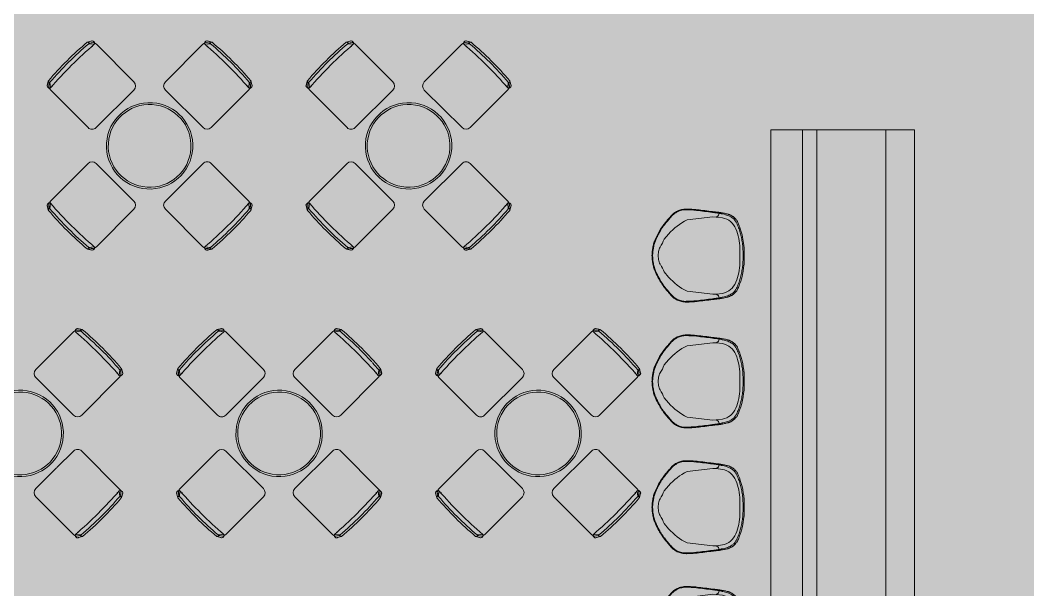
# Model space of a CAD drawing. Header units: millimetres. Extents: x -57519 to 497916, y -349472 to 446842.
# Drawn here: x 397613 to 404617, y 46757 to 50720 of the extents above; entities that cross this region are included whole.
import ezdxf

# ---------------------------------------------------------------- set-up
doc = ezdxf.new("R2010")
doc.units = ezdxf.units.MM
for name, color, linetype, lineweight in [('A-DETL-GENF', 92, 'Continuous', 5), ('I-FURN', 30, 'Continuous', 5), ('Q-CASE', 31, 'Continuous', 5)]:
    doc.layers.add(name, color=color, linetype=linetype, lineweight=lineweight)

# ---------------------------------------------------------------- blocks, each defined once
blk = doc.blocks.new('HermanMiller_Collection_Eames_UpholsteredMoldedArmChair - Upholstered Plastic 4-leg Base-V761-G_F SINGLE OCCUPANCY DIAGRAM')
at = {"layer": 'I-FURN', "color": 191}
for p, q in [((-123.6, 323.3), (-126.3, 323.3)), ((60.2, 269.1), (-119.6, 247.9)), ((83.2, 268), (60.2, 269.1)), ((83.2, 268), (93.3, 274.9)), ((125.4, 262.7), (83.2, 268)), ((-248.3, 149.5), (-278.9, 114.2)), ((-317.6, 28.4), (-320.8, 0.1)), ((247.9, 0.6), (246.6, 51.1)), ((247.9, -0.4), (247.9, 0.6)), ((247.9, 0.4), (247.9, -0.6)), ((269.4, 12.7), (269.4, 0)), ((278, 0), (278, 12.7)), ((-317.6, -28.4), (-320.8, -0.1)), ((247.9, -0.6), (246.6, -51.1)), ((269.4, -12.7), (269.4, 0)), ((278, -12.7), (278, 0)), ((-248.3, -149.5), (-278.9, -114.2)), ((60.2, -269.1), (-119.6, -247.9)), ((83.2, -268), (60.2, -269.1)), ((125.4, -262.7), (83.2, -268)), ((83.2, -268), (93.3, -274.9)), ((-126.3, -323.3), (-123.6, -323.3))]:
    blk.add_line(p, q, dxfattribs=at)
for centre, radius, start, end in [((80.8, 293.1), 22.1, 304.30614, 19.34162), ((146.9, -97.6), 531.3, 141.81544, 149.41111), ((52.9, -111.3), 398.4, 115.64462, 139.11621), ((101.6, 138.8), 126.2, 21.95262, 79.15265), ((-271.2, 12.7), 549.2, 18.451, 23.20319), ((146.9, -97.6), 531.3, 149.41111, 156.25777), ((-139.8, 41.4), 386.6, 1.43339, 21.95262), ((-271.2, 12.7), 549.2, 0, 18.451), ((-608, 246), 354.5, 328.11534, 338.17065), ((-244.7, 20), 73.4, 148.11534, 173.42443), ((-244.7, -20), 73.4, 186.57557, 211.88466), ((-608, -246), 354.5, 21.82935, 31.88466), ((-139.8, -41.4), 386.6, 338.04738, 358.56661), ((-271.2, -12.7), 549.2, 340.11154, 360), ((146.9, 97.6), 531.3, 203.74223, 209.16578), ((146.9, 97.6), 531.3, 209.16578, 218.18456), ((52.9, 111.3), 398.4, 220.88379, 244.35538), ((101.6, -138.8), 126.2, 280.84735, 338.04738), ((-271.2, -12.7), 549.2, 336.79681, 340.11154), ((80.8, -293.1), 22.1, 340.65838, 55.69386)]:
    blk.add_arc(centre, radius, start, end, dxfattribs=at)
for centre, major_axis, ratio, start_param, end_param in [((-127.5, 180.8), (0, 137.5), 0.997902, 6.280317, 6.723004), ((-129, -349.6), (0, 667.8), 0.997902, 6.17094, 6.280317), ((-732.9, -5718.7), (0, 6070.9), 0.997902, 6.152583, 6.17094), ((57.5, 301.4), (-79.4, 10.4), 0.012863, 1.554281, 2.001245), ((53.6, -1296.3), (0, 1593.4), 0.465035, 6.157548, 6.183609), ((106.4, -411.2), (0, 701), 0.465035, 6.060021, 6.159998), ((87.2, -417.5), (0, 836.6), 0.665393, 0.633807, 0.689312), ((-201.2, 300.4), (68, 75.2), 0.015729, 1.944615, 2.206038), ((124.5, -234.1), (0, 519.8), 0.465035, 6.001994, 6.057858), ((87.2, 417.5), (0, 836.6), 0.665393, 2.45228, 2.507786), ((-201.2, -300.4), (-68, 75.2), 0.015729, 0.935555, 1.196978), ((106.4, 411.2), (0, 701), 0.465035, 3.264779, 3.364757), ((124.5, 234.1), (0, 519.8), 0.465035, 3.36692, 3.422784), ((-127.5, -180.8), (0, 137.5), 0.997902, 2.701774, 3.144461), ((-129, 349.6), (0, 667.8), 0.997902, 3.144461, 3.253838), ((-732.9, 5718.7), (0, 6070.9), 0.997902, 3.253838, 3.272195), ((57.5, -301.4), (79.4, 10.4), 0.012863, 1.140348, 1.587312), ((53.6, 1296.3), (0, 1593.4), 0.465035, 3.241169, 3.26723)]:
    blk.add_ellipse(centre, major_axis=major_axis, ratio=ratio, start_param=start_param, end_param=end_param, dxfattribs=at)
for points in [[(-187.7, 309.5), (-196.2, 305.3), (-211.9, 295.7), (-224.8, 283.7), (-230.6, 277.1)], [(-227.1, 273.9), (-224.5, 276.9), (-219, 282.6), (-209.6, 290.7), (-199.3, 298), (-191.8, 302.2), (-188, 304.1)], [(-126.3, 323.3), (-137, 323.3), (-158, 321), (-178, 314.1), (-187.7, 309.5)], [(-50.3, 319.1), (-62.5, 320.4), (-86.9, 322.5), (-111.4, 323.3), (-123.6, 323.3)], [(57.7, 305.9), (39.7, 308.2), (3.7, 312.8), (-32.3, 317), (-50.3, 319.1)], [(95.9, 301.1), (93.3, 301.4), (87.7, 302.1), (78.3, 303.2), (68.2, 304.5), (61.2, 305.4), (57.7, 305.9)], [(90.5, 296.1), (94.4, 295.6), (101.9, 294.5), (112, 292.6), (120.6, 290.7), (125.2, 289.7), (127.2, 289.2)], [(107.4, 299.7), (106.4, 299.8), (104.2, 300.1), (100.4, 300.6), (97.4, 300.9), (95.9, 301.1)], [(159, 289.4), (150.4, 291.7), (133.3, 295.7), (116, 298.5), (107.4, 299.7)], [(171.8, 285.5), (169.6, 286.3), (165.4, 287.6), (161.2, 288.9), (159, 289.4)], [(190.9, 276.7), (188.4, 278), (183.7, 280.6), (177.3, 283.5), (173.5, 285), (171.8, 285.5)], [(-246.3, 259.4), (-250.5, 254.8), (-258.7, 245.5), (-266.7, 235.8), (-270.7, 230.9)], [(-230.6, 277.1), (-233.3, 273.9), (-238.7, 267.8), (-243.8, 262.1), (-246.3, 259.4)], [(224.3, 227.1), (229.2, 216.2), (238.6, 193.9), (249.9, 158.8), (258.7, 122.9), (264.9, 86.4), (268.6, 49.6), (269.4, 25), (269.4, 12.7)], [(224.3, -227.1), (229.2, -216.2), (238.6, -193.9), (249.9, -158.8), (258.7, -122.9), (264.9, -86.4), (268.6, -49.6), (269.4, -25), (269.4, -12.7)], [(-270.7, -230.9), (-266.7, -235.8), (-258.7, -245.5), (-250.5, -254.8), (-246.3, -259.4)], [(-246.3, -259.4), (-243.8, -262.1), (-238.7, -267.8), (-233.3, -273.9), (-230.6, -277.1)], [(-230.6, -277.1), (-224.8, -283.7), (-211.9, -295.7), (-196.2, -305.3), (-187.7, -309.5)], [(-227.1, -273.9), (-224.5, -276.9), (-219, -282.6), (-209.6, -290.7), (-199.3, -298), (-191.8, -302.2), (-188, -304.1)], [(171.8, -285.5), (173.5, -285), (177.3, -283.5), (183.7, -280.6), (188.4, -278), (190.9, -276.7)], [(-187.7, -309.5), (-178, -314.1), (-158, -321), (-137, -323.3), (-126.3, -323.3)], [(-123.6, -323.3), (-111.4, -323.3), (-86.9, -322.5), (-62.5, -320.4), (-50.3, -319.1)], [(-50.3, -319.1), (-32.3, -317), (3.7, -312.8), (39.7, -308.2), (57.7, -305.9)], [(57.7, -305.9), (61.2, -305.4), (68.2, -304.5), (78.3, -303.2), (87.7, -302.1), (93.3, -301.4), (95.9, -301.1)], [(90.5, -296.1), (94.4, -295.6), (101.9, -294.5), (112, -292.6), (120.6, -290.7), (125.2, -289.7), (127.2, -289.2)], [(95.9, -301.1), (97.4, -300.9), (100.4, -300.6), (104.2, -300.1), (106.4, -299.8), (107.4, -299.7)], [(107.4, -299.7), (116, -298.5), (133.3, -295.7), (150.4, -291.7), (159, -289.4)], [(159, -289.4), (161.2, -288.9), (165.4, -287.6), (169.6, -286.3), (171.8, -285.5)]]:
    blk.add_open_spline(points, degree=3, dxfattribs=at)
for points, knots in [([(-335.2, 114.4), (-331.4, 123), (-323.4, 139.9), (-311.4, 162.3), (-299.9, 181.7), (-289.1, 198.3), (-278, 213.9), (-270.6, 223.5), (-266.9, 228.1)], [0, 0, 0, 0, 0.2, 0.4, 0.55, 0.7, 0.85, 1, 1, 1, 1]), ([(233.6, 229.1), (231.1, 234.5), (226.9, 242.2), (221, 250.3), (217.4, 254.7), (213.7, 258.8), (208.8, 263.6), (202.8, 268.7), (196.9, 273), (192.9, 275.5), (190.9, 276.7)], [0, 0, 0, 0, 0.25, 0.375, 0.4375, 0.5, 0.625, 0.75, 0.875, 1, 1, 1, 1]), ([(191.6, 265.2), (193.5, 264.1), (197.7, 261.2), (205.9, 254.1), (213.8, 245.2), (220.2, 235.3), (223, 229.9), (224.3, 227.1)], [0, 0, 0, 0, 0.2, 0.4, 0.7, 0.85, 1, 1, 1, 1]), ([(-339.4, 116.3), (-343.4, 107.1), (-348.7, 93.1), (-354.3, 74.1), (-357.7, 59.7), (-360.4, 45), (-362.3, 30), (-363.5, 15), (-363.9, 0), (-363.5, -15), (-362.3, -30), (-360.4, -45), (-357.7, -59.7), (-354.3, -74.1), (-348.7, -93.1), (-343.4, -107.1), (-339.4, -116.3)], [0, 0, 0, 0, 0.125, 0.1875, 0.25, 0.3125, 0.375, 0.4375, 0.5, 0.5625, 0.625, 0.6875, 0.75, 0.8125, 0.875, 1, 1, 1, 1]), ([(-335.2, 114.4), (-338.7, 106.5), (-344.9, 90.4), (-354.5, 56.8), (-359.6, 19.8), (-359.2, -19.7), (-355, -52.4), (-347.2, -84.3), (-339.5, -104.5), (-335.2, -114.4)], [0, 0, 0, 0, 0.111111, 0.222222, 0.444444, 0.583333, 0.722222, 0.861111, 1, 1, 1, 1]), ([(-335.2, -114.4), (-331.4, -123), (-323.4, -139.9), (-311.4, -162.3), (-299.9, -181.7), (-289.1, -198.3), (-278, -213.9), (-270.6, -223.5), (-266.9, -228.1)], [0, 0, 0, 0, 0.2, 0.4, 0.55, 0.7, 0.85, 1, 1, 1, 1]), ([(190.9, -276.7), (192.9, -275.5), (196.9, -273), (202.8, -268.7), (207.8, -264.4), (211.7, -260.7), (215.5, -256.8), (220.1, -251.5), (226.9, -242.2), (231.1, -234.5), (233.6, -229.1)], [0, 0, 0, 0, 0.125, 0.25, 0.375, 0.4375, 0.5, 0.625, 0.75, 1, 1, 1, 1]), ([(191.6, -265.2), (193.5, -264.1), (197.7, -261.2), (205.9, -254.1), (213.8, -245.2), (220.2, -235.3), (223, -229.9), (224.3, -227.1)], [0, 0, 0, 0, 0.2, 0.4, 0.7, 0.85, 1, 1, 1, 1])]:
    blk.add_open_spline(points, degree=3, knots=knots, dxfattribs=at)
blk = doc.blocks.new('bernstrand_kaffe_r60H - bernstrand_kaffe_r60H-3169598-G_F SINGLE OCCUPANCY DIAGRAM')
at = {"layer": 'I-FURN', "color": 191}
for radius, start, end in [(300.3, 0, 180), (287.6, 0, 180), (300.3, 180, 0), (287.6, 180, 0)]:
    blk.add_arc((-10, -36.5), radius, start, end, dxfattribs=at)
blk = doc.blocks.new('DLN_CHAIR - DLN_CHAIR-4431592-G_F SINGLE OCCUPANCY DIAGRAM')
at = {"layer": 'I-FURN', "color": 191}
for p, q in [((0, 430), (0, 440)), ((32.5, 464.3), (5, 448.7)), ((35, 465), (10, 450)), ((10, 420), (35, 450)), ((30, 460), (30, 455)), ((440, 450), (415, 465)), ((415, 450), (440, 420)), ((445, 448.7), (417.5, 464.3)), ((420, 455), (420, 460)), ((450, 440), (450, 430)), ((0, 410), (0, 40)), ((450, 40), (450, 410)), ((40, 0), (410, 0))]:
    blk.add_line(p, q, dxfattribs=at)
for centre, radius, start, end in [((10, 440), 10, 90, 180), ((40, 410), 40, 105, 180), ((40, 410), 40, 105, 180), ((10, 430), 10, 180, 270), ((225, -2513.6), 2941.5, 85.80837, 94.19163), ((30, 430), 10, 150, 165), ((225, -2483.6), 2941.5, 93.70403, 93.90159), ((30, 430), 10, 255, 300), ((35, 460), 5, 90, 180), ((35, 455), 5, 180, 270), ((225, -1822.2), 2295.1, 85.25139, 94.74861), ((225, -1837.2), 2295.1, 85.25139, 94.74861), ((415, 460), 5, 0, 90), ((415, 455), 5, 270, 0), ((225, -2483.6), 2941.5, 86.09841, 86.29597), ((420, 430), 10, 240, 285), ((410, 410), 40, 15, 75), ((410, 410), 40, 360, 75), ((420, 430), 10, 15, 30), ((440, 440), 10, 0, 90), ((440, 430), 10, 270, 0), ((40, 40), 40, 180, 270), ((40, 40), 40, 180, 270), ((410, 40), 40, 270, 360), ((410, 40), 40, 270, 360)]:
    blk.add_arc(centre, radius, start, end, dxfattribs=at)
blk = doc.blocks.new('DLN_CHAIR - DLN_CHAIR-4431795-G_F SINGLE OCCUPANCY DIAGRAM')
at = {"layer": 'I-FURN', "color": 191}
for p, q in [((410, 0), (40, 0)), ((0, -40), (0, -410)), ((450, -410), (450, -40)), ((35, -450), (10, -420)), ((440, -420), (415, -450)), ((0, -440), (0, -430)), ((32.5, -464.3), (5, -448.7)), ((10, -450), (35, -465)), ((30, -455), (30, -460)), ((415, -465), (440, -450)), ((445, -448.7), (417.5, -464.3)), ((420, -460), (420, -455)), ((450, -430), (450, -440))]:
    blk.add_line(p, q, dxfattribs=at)
for centre, radius, start, end in [((410, -40), 40, 0, 90), ((410, -40), 40, 0, 90), ((40, -40), 40, 90, 180), ((40, -40), 40, 90, 180), ((40, -410), 40, 180, 255), ((40, -410), 40, 180, 255), ((10, -430), 10, 90, 180), ((225, 2513.6), 2941.5, 265.80837, 274.19163), ((30, -430), 10, 60, 105), ((420, -430), 10, 75, 120), ((410, -410), 40, 285, 360), ((440, -430), 10, 0, 90), ((10, -440), 10, 180, 270), ((30, -430), 10, 195, 210), ((225, 2483.6), 2941.5, 266.09841, 266.29597), ((35, -455), 5, 90, 180), ((35, -460), 5, 180, 270), ((225, 1837.2), 2295.1, 265.25139, 274.74861), ((225, 1822.2), 2295.1, 265.25139, 274.74861), ((415, -455), 5, 0, 90), ((225, 2483.6), 2941.5, 273.70403, 273.90159), ((415, -460), 5, 270, 0), ((410, -410), 40, 285, 345), ((420, -430), 10, 330, 345), ((440, -440), 10, 270, 0)]:
    blk.add_arc(centre, radius, start, end, dxfattribs=at)
blk = doc.blocks.new('DLN_CHAIR - DLN_CHAIR-V767-G_F SINGLE OCCUPANCY DIAGRAM')
at = {"layer": 'I-FURN', "color": 191}
for p, q in [((243.1, 0), (40, 0)), ((410, 0), (246.6, 0)), ((0, -40), (0, -410)), ((450, -410), (450, -40)), ((35, -450), (10, -420)), ((440, -420), (415, -450)), ((0, -440), (0, -430)), ((32.5, -464.3), (5, -448.7)), ((10, -450), (35, -465)), ((30, -455), (30, -460)), ((415, -465), (440, -450)), ((445, -448.7), (417.5, -464.3)), ((420, -460), (420, -455)), ((450, -430), (450, -440))]:
    blk.add_line(p, q, dxfattribs=at)
for centre, radius, start, end in [((410, -40), 40, 0, 90), ((410, -40), 40, 0, 90), ((40, -40), 40, 90, 180), ((40, -40), 40, 90, 180), ((40, -410), 40, 180, 255), ((40, -410), 40, 180, 255), ((10, -430), 10, 90, 180), ((225, 2513.6), 2941.5, 265.80837, 274.19163), ((30, -430), 10, 60, 105), ((420, -430), 10, 75, 120), ((410, -410), 40, 285, 360), ((440, -430), 10, 0, 90), ((10, -440), 10, 180, 270), ((30, -430), 10, 195, 210), ((225, 2483.6), 2941.5, 266.09841, 266.29597), ((35, -455), 5, 90, 180), ((35, -460), 5, 180, 270), ((225, 1837.2), 2295.1, 265.25139, 274.74861), ((225, 1822.2), 2295.1, 265.25139, 274.74861), ((415, -455), 5, 0, 90), ((415, -460), 5, 270, 0), ((420, -430), 10, 330, 345), ((410, -410), 40, 300, 337.55294), ((440, -440), 10, 270, 0)]:
    blk.add_arc(centre, radius, start, end, dxfattribs=at)
blk = doc.blocks.new('DLN_CHAIR - DLN_CHAIR-V768-G_F SINGLE OCCUPANCY DIAGRAM')
at = {"layer": 'I-FURN', "color": 191}
for p, q in [((0, 430), (0, 440)), ((32.5, 464.3), (5, 448.7)), ((35, 465), (10, 450)), ((10, 420), (35, 450)), ((30, 460), (30, 455)), ((440, 450), (415, 465)), ((415, 450), (440, 420)), ((445, 448.7), (417.5, 464.3)), ((420, 455), (420, 460)), ((450, 440), (450, 430)), ((0, 410), (0, 40)), ((450, 40), (450, 410)), ((40, 0), (410, 0))]:
    blk.add_line(p, q, dxfattribs=at)
for centre, radius, start, end in [((10, 440), 10, 90, 180), ((40, 410), 40, 105, 180), ((40, 410), 40, 105, 180), ((10, 430), 10, 180, 270), ((225, -2513.6), 2941.5, 85.80837, 94.19163), ((30, 430), 10, 150, 165), ((225, -2483.6), 2941.5, 93.70403, 93.90159), ((30, 430), 10, 255, 300), ((35, 460), 5, 90, 180), ((35, 455), 5, 180, 270), ((225, -1822.2), 2295.1, 85.25139, 94.74861), ((225, -1837.2), 2295.1, 85.25139, 94.74861), ((415, 460), 5, 0, 90), ((415, 455), 5, 270, 0), ((420, 430), 10, 240, 285), ((410, 410), 40, 360, 75), ((420, 430), 10, 15, 30), ((410, 410), 40, 22.44706, 60), ((440, 440), 10, 0, 90), ((440, 430), 10, 270, 0), ((40, 40), 40, 180, 270), ((40, 40), 40, 180, 270), ((410, 40), 40, 270, 360), ((410, 40), 40, 270, 360)]:
    blk.add_arc(centre, radius, start, end, dxfattribs=at)
blk = doc.blocks.new('bernstrand_kaffe_r60H - bernstrand_kaffe_r60H-V769-G_F SINGLE OCCUPANCY DIAGRAM')
at = {"layer": 'I-FURN', "color": 191}
for radius, start, end in [(300.3, 0, 180), (287.6, 0, 180), (300.3, 180, 0), (287.6, 180, 269.9443), (287.6, 270, 0)]:
    blk.add_arc((-10, -36.5), radius, start, end, dxfattribs=at)
blk = doc.blocks.new('DLN_CHAIR - DLN_CHAIR-V770-G_F SINGLE OCCUPANCY DIAGRAM')
at = {"layer": 'I-FURN', "color": 191}
for p, q in [((0, 430), (0, 440)), ((32.5, 464.3), (5, 448.7)), ((35, 465), (10, 450)), ((10, 420), (35, 450)), ((30, 460), (30, 455)), ((440, 450), (415, 465)), ((415, 450), (440, 420)), ((445, 448.7), (417.5, 464.3)), ((420, 455), (420, 460)), ((450, 440), (450, 430)), ((0, 410), (0, 40)), ((450, 40), (450, 410)), ((40, 0), (410, 0))]:
    blk.add_line(p, q, dxfattribs=at)
for centre, radius, start, end in [((10, 440), 10, 90, 180), ((40, 410), 40, 105, 180), ((40, 410), 40, 105, 180), ((10, 430), 10, 180, 270), ((225, -2513.6), 2941.5, 85.80837, 94.19163), ((30, 430), 10, 150, 165), ((225, -2483.6), 2941.5, 93.70403, 93.90159), ((30, 430), 10, 255, 300), ((35, 460), 5, 90, 180), ((35, 455), 5, 180, 270), ((225, -1822.2), 2295.1, 85.25139, 94.74861), ((225, -1837.2), 2295.1, 87.1046, 94.74861), ((225, -1837.2), 2295.1, 85.25139, 86.93817), ((415, 460), 5, 0, 90), ((415, 455), 5, 270, 0), ((225, -2483.6), 2941.5, 86.09841, 86.29597), ((420, 430), 10, 240, 285), ((410, 410), 40, 15, 75), ((410, 410), 40, 360, 75), ((420, 430), 10, 15, 30), ((440, 440), 10, 0, 90), ((440, 430), 10, 270, 0), ((40, 40), 40, 180, 270), ((40, 40), 40, 180, 270), ((410, 40), 40, 270, 360), ((410, 40), 40, 270, 360)]:
    blk.add_arc(centre, radius, start, end, dxfattribs=at)
blk = doc.blocks.new('DLN_Counter-02 - DLN_Counter-02-9837099-G_F SINGLE OCCUPANCY DIAGRAM')
at = {"layer": 'Q-CASE', "color": 191}
for p, q in [((4375, 400), (-4375, 400)), ((4375, 80), (4375, 400)), ((4375, 180), (-4375, 180)), ((4375, -400), (4375, 180)), ((-4375, 80), (4375, 80)), ((4375, -400), (-4375, -400)), ((-4375, -400), (4375, -400)), ((4375, -600), (4375, -400)), ((-4375, -600), (4375, -600))]:
    blk.add_line(p, q, dxfattribs=at)
blk = doc.blocks.new('HermanMiller_Collection_Eames_UpholsteredMoldedArmChair - Upholstered Plastic 4-leg Base-V827-G_F SINGLE OCCUPANCY DIAGRAM')
at = {"layer": 'I-FURN', "color": 191}
for p, q in [((-123.6, 323.3), (-126.3, 323.3)), ((60.2, 269.1), (-119.6, 247.9)), ((83.2, 268), (60.2, 269.1)), ((83.2, 268), (93.3, 274.9)), ((125.4, 262.7), (83.2, 268)), ((-248.3, 149.5), (-278.9, 114.2)), ((-317.6, 28.4), (-320.8, 0.1)), ((247.9, 0.6), (246.6, 51.1)), ((247.9, -0.4), (247.9, 0.6)), ((247.9, 0.4), (247.9, -0.6)), ((269.4, 12.7), (269.4, 0)), ((278, 0), (278, 12.7)), ((-317.6, -28.4), (-320.8, -0.1)), ((247.9, -0.6), (246.6, -51.1)), ((269.4, -12.7), (269.4, 0)), ((278, -12.7), (278, 0)), ((-248.3, -149.5), (-278.9, -114.2)), ((60.2, -269.1), (-119.6, -247.9)), ((83.2, -268), (60.2, -269.1)), ((125.4, -262.7), (83.2, -268)), ((83.2, -268), (93.3, -274.9)), ((-126.3, -323.3), (-123.6, -323.3))]:
    blk.add_line(p, q, dxfattribs=at)
for centre, radius, start, end in [((80.8, 293.1), 22.1, 304.30614, 19.34162), ((146.9, -97.6), 531.3, 141.81544, 149.41111), ((52.9, -111.3), 398.4, 115.64462, 139.11621), ((101.6, 138.8), 126.2, 21.95262, 79.15265), ((-271.2, 12.7), 549.2, 18.451, 23.20319), ((146.9, -97.6), 531.3, 149.41111, 156.25777), ((-139.8, 41.4), 386.6, 11.69301, 21.95262), ((-271.2, 12.7), 549.2, 12.30067, 18.451), ((-608, 246), 354.5, 328.11534, 338.17065), ((-139.8, 41.4), 386.6, 1.43339, 11.67136), ((-271.2, 12.7), 549.2, 0, 12.19088), ((-244.7, 20), 73.4, 148.11534, 173.42443), ((-244.7, -20), 73.4, 186.57557, 211.88466), ((-608, -246), 354.5, 21.82935, 31.03435), ((-139.8, -41.4), 386.6, 338.04738, 358.56661), ((-271.2, -12.7), 549.2, 340.11154, 360), ((146.9, 97.6), 531.3, 203.74223, 209.16578), ((146.9, 97.6), 531.3, 209.16578, 218.18456), ((52.9, 111.3), 398.4, 220.88379, 244.35538), ((101.6, -138.8), 126.2, 280.84735, 338.04738), ((-271.2, -12.7), 549.2, 336.79681, 340.11154), ((80.8, -293.1), 22.1, 340.65838, 55.69386)]:
    blk.add_arc(centre, radius, start, end, dxfattribs=at)
for centre, major_axis, ratio, start_param, end_param in [((-127.5, 180.8), (0, 137.5), 0.997902, 6.280317, 6.723004), ((-129, -349.6), (0, 667.8), 0.997902, 6.17094, 6.280317), ((-732.9, -5718.7), (0, 6070.9), 0.997902, 6.152583, 6.17094), ((57.5, 301.4), (-79.4, 10.4), 0.012863, 1.554281, 2.001245), ((53.6, -1296.3), (0, 1593.4), 0.465035, 6.157548, 6.183609), ((106.4, -411.2), (0, 701), 0.465035, 6.060021, 6.159998), ((87.2, -417.5), (0, 836.6), 0.665393, 0.633807, 0.689312), ((-201.2, 300.4), (68, 75.2), 0.015729, 1.944615, 2.206038), ((124.5, -234.1), (0, 519.8), 0.465035, 6.001994, 6.057858), ((87.2, 417.5), (0, 836.6), 0.665393, 2.45228, 2.507786), ((-201.2, -300.4), (-68, 75.2), 0.015729, 0.935555, 1.196978), ((106.4, 411.2), (0, 701), 0.465035, 3.264779, 3.364757), ((124.5, 234.1), (0, 519.8), 0.465035, 3.36692, 3.422784), ((-127.5, -180.8), (0, 137.5), 0.997902, 2.701774, 3.144461), ((-129, 349.6), (0, 667.8), 0.997902, 3.144461, 3.253838), ((-732.9, 5718.7), (0, 6070.9), 0.997902, 3.253838, 3.272195), ((57.5, -301.4), (79.4, 10.4), 0.012863, 1.140348, 1.587312), ((53.6, 1296.3), (0, 1593.4), 0.465035, 3.241169, 3.26723)]:
    blk.add_ellipse(centre, major_axis=major_axis, ratio=ratio, start_param=start_param, end_param=end_param, dxfattribs=at)
for points in [[(-187.7, 309.5), (-196.2, 305.3), (-211.9, 295.7), (-224.8, 283.7), (-230.6, 277.1)], [(-227.1, 273.9), (-224.5, 276.9), (-219, 282.6), (-209.6, 290.7), (-199.3, 298), (-191.8, 302.2), (-188, 304.1)], [(-126.3, 323.3), (-137, 323.3), (-158, 321), (-178, 314.1), (-187.7, 309.5)], [(-50.3, 319.1), (-62.5, 320.4), (-86.9, 322.5), (-111.4, 323.3), (-123.6, 323.3)], [(57.7, 305.9), (39.7, 308.2), (3.7, 312.8), (-32.3, 317), (-50.3, 319.1)], [(95.9, 301.1), (93.3, 301.4), (87.7, 302.1), (78.3, 303.2), (68.2, 304.5), (61.2, 305.4), (57.7, 305.9)], [(90.5, 296.1), (94.4, 295.6), (101.9, 294.5), (112, 292.6), (120.6, 290.7), (125.2, 289.7), (127.2, 289.2)], [(107.4, 299.7), (106.4, 299.8), (104.2, 300.1), (100.4, 300.6), (97.4, 300.9), (95.9, 301.1)], [(159, 289.4), (150.4, 291.7), (133.3, 295.7), (116, 298.5), (107.4, 299.7)], [(171.8, 285.5), (169.6, 286.3), (165.4, 287.6), (161.2, 288.9), (159, 289.4)], [(190.9, 276.7), (188.4, 278), (183.7, 280.6), (177.3, 283.5), (173.5, 285), (171.8, 285.5)], [(-246.3, 259.4), (-250.5, 254.8), (-258.7, 245.5), (-266.7, 235.8), (-270.7, 230.9)], [(-230.6, 277.1), (-233.3, 273.9), (-238.7, 267.8), (-243.8, 262.1), (-246.3, 259.4)], [(258.2, 122.8), (260.7, 110.7), (264.9, 86.4), (268.6, 49.6), (269.4, 25), (269.4, 12.7)], [(224.3, -227.1), (229.2, -216.2), (238.6, -193.9), (249.9, -158.8), (258.7, -122.9), (264.9, -86.4), (268.6, -49.6), (269.4, -25), (269.4, -12.7)], [(-270.7, -230.9), (-266.7, -235.8), (-258.7, -245.5), (-250.5, -254.8), (-246.3, -259.4)], [(-246.3, -259.4), (-243.8, -262.1), (-238.7, -267.8), (-233.3, -273.9), (-230.6, -277.1)], [(-230.6, -277.1), (-224.8, -283.7), (-211.9, -295.7), (-196.2, -305.3), (-187.7, -309.5)], [(-227.1, -273.9), (-224.5, -276.9), (-219, -282.6), (-209.6, -290.7), (-199.3, -298), (-191.8, -302.2), (-188, -304.1)], [(171.8, -285.5), (173.5, -285), (177.3, -283.5), (183.7, -280.6), (188.4, -278), (190.9, -276.7)], [(-187.7, -309.5), (-178, -314.1), (-158, -321), (-137, -323.3), (-126.3, -323.3)], [(-123.6, -323.3), (-111.4, -323.3), (-86.9, -322.5), (-62.5, -320.4), (-50.3, -319.1)], [(-50.3, -319.1), (-32.3, -317), (3.7, -312.8), (39.7, -308.2), (57.7, -305.9)], [(57.7, -305.9), (61.2, -305.4), (68.2, -304.5), (78.3, -303.2), (87.7, -302.1), (93.3, -301.4), (95.9, -301.1)], [(90.5, -296.1), (94.4, -295.6), (101.9, -294.5), (112, -292.6), (120.6, -290.7), (125.2, -289.7), (127.2, -289.2)], [(95.9, -301.1), (97.4, -300.9), (100.4, -300.6), (104.2, -300.1), (106.4, -299.8), (107.4, -299.7)], [(107.4, -299.7), (116, -298.5), (133.3, -295.7), (150.4, -291.7), (159, -289.4)], [(159, -289.4), (161.2, -288.9), (165.4, -287.6), (169.6, -286.3), (171.8, -285.5)]]:
    blk.add_open_spline(points, degree=3, dxfattribs=at)
for points, knots in [([(-335.2, 114.4), (-331.4, 123), (-323.4, 139.9), (-311.4, 162.3), (-299.9, 181.7), (-289.1, 198.3), (-278, 213.9), (-270.6, 223.5), (-266.9, 228.1)], [0, 0, 0, 0, 0.2, 0.4, 0.55, 0.7, 0.85, 1, 1, 1, 1]), ([(233.6, 229.1), (231.1, 234.5), (226.9, 242.2), (221, 250.3), (217.4, 254.7), (213.7, 258.8), (208.8, 263.6), (202.8, 268.7), (196.9, 273), (192.9, 275.5), (190.9, 276.7)], [0, 0, 0, 0, 0.25, 0.375, 0.4375, 0.5, 0.625, 0.75, 0.875, 1, 1, 1, 1]), ([(191.6, 265.2), (193.5, 264.1), (197.7, 261.2), (205.9, 254.1), (213.8, 245.2), (220.2, 235.3), (223, 229.9), (224.3, 227.1)], [0, 0, 0, 0, 0.2, 0.4, 0.7, 0.85, 1, 1, 1, 1]), ([(224.3, 227.1), (229.2, 216.2), (238.6, 193.9), (249.6, 159.8), (255.2, 137), (257.6, 126)], [0, 0, 0, 0, 0.1666667, 0.3333333, 0.4853319, 0.4853319, 0.4853319, 0.4853319]), ([(-339.4, 116.3), (-343.4, 107.1), (-348.7, 93.1), (-354.3, 74.1), (-357.7, 59.7), (-360.4, 45), (-362.3, 30), (-363.5, 15), (-363.9, 0), (-363.5, -15), (-362.3, -30), (-360.4, -45), (-357.7, -59.7), (-354.3, -74.1), (-348.7, -93.1), (-343.4, -107.1), (-339.4, -116.3)], [0, 0, 0, 0, 0.125, 0.1875, 0.25, 0.3125, 0.375, 0.4375, 0.5, 0.5625, 0.625, 0.6875, 0.75, 0.8125, 0.875, 1, 1, 1, 1]), ([(-335.2, 114.4), (-338.7, 106.5), (-344.9, 90.4), (-354.5, 56.8), (-359.6, 19.8), (-359.2, -19.7), (-355, -52.4), (-347.2, -84.3), (-339.5, -104.5), (-335.2, -114.4)], [0, 0, 0, 0, 0.111111, 0.222222, 0.444444, 0.583333, 0.722222, 0.861111, 1, 1, 1, 1]), ([(-335.2, -114.4), (-331.4, -123), (-323.4, -139.9), (-311.4, -162.3), (-299.9, -181.7), (-289.1, -198.3), (-278, -213.9), (-270.6, -223.5), (-266.9, -228.1)], [0, 0, 0, 0, 0.2, 0.4, 0.55, 0.7, 0.85, 1, 1, 1, 1]), ([(190.9, -276.7), (192.9, -275.5), (196.9, -273), (202.8, -268.7), (207.8, -264.4), (211.7, -260.7), (215.5, -256.8), (220.1, -251.5), (226.9, -242.2), (231.1, -234.5), (233.6, -229.1)], [0, 0, 0, 0, 0.125, 0.25, 0.375, 0.4375, 0.5, 0.625, 0.75, 1, 1, 1, 1]), ([(191.6, -265.2), (193.5, -264.1), (197.7, -261.2), (205.9, -254.1), (213.8, -245.2), (220.2, -235.3), (223, -229.9), (224.3, -227.1)], [0, 0, 0, 0, 0.2, 0.4, 0.7, 0.85, 1, 1, 1, 1])]:
    blk.add_open_spline(points, degree=3, knots=knots, dxfattribs=at)

msp = doc.modelspace()

# ---------------------------------------------------------------- hatches: boundary and pattern name
at = {"layer": 'A-DETL-GENF', "transparency": 33554585}
h = msp.add_hatch(color=201, dxfattribs=at)
h.paths.add_polyline_path([(378712.3, -2142.5), (378712.3, 5707.5), (408249.8, 5707.5), (408249.8, 31607.5), (411824.8, 31607.5), (411824.8, 28857.5), (414124.8, 28857.5), (414124.8, 34332.5), (417674.8, 34332.5), (417674.8, 35647.5), (420699.8, 35647.5), (420699.8, 52157.5), (392454.3, 52157.5), (392454.3, 45782.5), (382199.8, 45782.5), (382199.8, 52157.5), (367049.8, 52157.5), (367049.8, 5707.5), (368349.8, 5707.5), (368349.8, 3222.2), (374112.3, -1265.4), (374112.3, -2142.5), (376972.2, -2142.5)], flags=0)
h.paths.add_polyline_path([(370849.8, 8157.5), (370849.8, 9357.5), (369649.8, 9357.5), (369649.8, 15624.2), (370889.8, 15624.2), (370889.8, 9397.5), (371149.8, 9397.5), (371149.8, 8157.5)], flags=0)
h.paths.add_polyline_path([(388124.8, 8157.5), (388124.8, 9397.5), (389899.8, 9397.5), (389899.8, 8157.5)], flags=0)
h.paths.add_polyline_path([(382791.7, 8157.5), (382352.3, 8157.5), (382352.3, 9397.5), (387324.8, 9397.5), (387324.8, 8157.5), (386671.4, 8157.5)], flags=0)
h.paths.add_polyline_path([(404599.8, 8157.5), (396937.3, 8157.5), (396937.3, 9397.5), (404599.8, 9397.5), (404599.8, 8571.4)], flags=0)
h.paths.add_polyline_path([(394430.7, 8157.5), (392899.8, 8157.5), (392899.8, 9397.5), (396137.3, 9397.5), (396137.3, 8157.5)], flags=0)
h.paths.add_polyline_path([(405799.8, 12397.5), (404559.8, 12397.5), (404559.8, 15624.2), (405799.8, 15624.2), (405799.8, 12969.9)], flags=0)
h.paths.add_polyline_path([(370889.8, 16424.2), (369649.8, 16424.2), (369649.8, 23040.8), (370889.8, 23040.8), (370889.8, 17368.3)], flags=0)
h.paths.add_polyline_path([(404559.8, 16424.2), (404559.8, 23040.8), (405799.8, 23040.8), (405799.8, 16424.2)], flags=0)
h.paths.add_polyline_path([(369649.8, 23840.8), (369649.8, 30107.5), (370849.8, 30107.5), (370849.8, 31307.5), (371149.8, 31307.5), (371149.8, 30107.5), (370889.8, 30107.5), (370889.8, 23840.8)], flags=0)
h.paths.add_polyline_path([(404559.8, 23840.8), (404559.8, 27067.5), (405799.8, 27067.5), (405799.8, 23840.8)], flags=0)
h.paths.add_polyline_path([(388124.8, 30067.5), (388124.8, 31307.5), (389399.8, 31307.5), (389399.8, 30067.5)], flags=0)
h.paths.add_polyline_path([(373449.8, 30067.5), (373449.8, 31307.5), (378512.3, 31307.5), (378512.3, 30067.5), (375032.4, 30067.5)], flags=0)
h.paths.add_polyline_path([(386671.4, 30067.5), (382349.8, 30067.5), (382349.8, 31307.5), (387324.8, 31307.5), (387324.8, 30067.5)], flags=0)
h.paths.add_polyline_path([(394430.7, 30067.5), (392399.8, 30067.5), (392399.8, 31307.5), (396137.3, 31307.5), (396137.3, 30067.5)], flags=0)
h.paths.add_polyline_path([(402190, 30067.5), (396937.3, 30067.5), (396937.3, 31307.5), (404599.8, 31307.5), (404599.8, 30067.5), (404129.8, 30067.5)], flags=0)
h.paths.add_polyline_path([(407299.8, 35797.5), (407299.8, 36247.5), (408249.8, 36247.5), (408249.8, 35797.5), (408009.5, 35797.5)], flags=0)
h.paths.add_polyline_path([(412649.8, 35797.5), (412649.8, 37247.5), (415649.8, 37247.5), (415649.8, 35797.5), (413829, 35797.5)], flags=0)
h.paths.add_polyline_path([(412649.8, 37397.5), (412649.8, 37897.5), (418299.8, 37897.5), (418299.8, 37397.5), (412859.1, 37397.5)], flags=0)
h.paths.add_polyline_path([(408979.4, 37847.5), (408399.8, 37847.5), (408399.8, 38327.5), (410749.8, 38327.5), (410749.8, 37847.5), (409949.3, 37847.5)], flags=0)
h.paths.add_polyline_path([(381599.8, 37907.5), (381599.8, 39557.5), (382049.8, 39557.5), (382049.8, 37907.5), (381821.8, 37907.5)], flags=0)
h.paths.add_polyline_path([(406069.7, 38657.5), (404849.8, 38657.5), (404849.8, 49957.5), (408249.8, 49957.5), (408249.8, 38657.5), (408009.5, 38657.5)], flags=0)
h.paths.add_polyline_path([(370182.8, 40207.5), (369149.8, 40207.5), (369149.8, 40707.5), (370699.8, 40707.5), (370699.8, 40207.5)], flags=0)
h.paths.add_polyline_path([(381599.8, 40257.5), (381599.8, 42757.5), (382049.8, 42757.5), (382049.8, 40257.5), (381821.8, 40257.5)], flags=0)
h.paths.add_polyline_path([(414798.9, 42697.5), (410674.8, 42697.5), (410674.8, 43197.5), (418349.8, 43197.5), (418349.8, 42697.5), (415768.8, 42697.5)], flags=0)
h.paths.add_polyline_path([(377289.8, 42907.5), (375749.8, 42907.5), (375749.8, 43407.5), (377289.8, 43407.5), (377289.8, 43209.2)], flags=0)
h.paths.add_polyline_path([(382049.8, 46907.5), (379399.8, 46907.5), (379399.8, 52007.5), (382049.8, 52007.5), (382049.8, 47057.9)], flags=0)
h.paths.add_polyline_path([(410919.2, 47837.5), (410674.8, 47837.5), (410674.8, 48337.5), (418349.8, 48337.5), (418349.8, 47837.5), (411404.2, 47837.5)], flags=0)
h.paths.add_polyline_path([(408399.8, 50107.5), (408399.8, 52007.5), (408849.8, 52007.5), (408849.8, 50107.5)], flags=0)

# ---------------------------------------------------------------- block references
at = {"layer": 'I-FURN', "color": 191}
for name, p, rotation in [('DLN_CHAIR - DLN_CHAIR-4431795-G_F SINGLE OCCUPANCY DIAGRAM', (398431.9, 50261.6), 224.8839677373592), ('DLN_CHAIR - DLN_CHAIR-4431592-G_F SINGLE OCCUPANCY DIAGRAM', (398593.8, 50261.6), 315.1160322626408), ('DLN_CHAIR - DLN_CHAIR-4431795-G_F SINGLE OCCUPANCY DIAGRAM', (400231.9, 50261.6), 224.8839677373592), ('DLN_CHAIR - DLN_CHAIR-4431592-G_F SINGLE OCCUPANCY DIAGRAM', (400393.8, 50261.6), 315.1160322626408), ('bernstrand_kaffe_r60H - bernstrand_kaffe_r60H-3169598-G_F SINGLE OCCUPANCY DIAGRAM', (398500.6, 49809.8), 176.3581255911245), ('bernstrand_kaffe_r60H - bernstrand_kaffe_r60H-3169598-G_F SINGLE OCCUPANCY DIAGRAM', (400300.6, 49809.8), 176.3581255911245), ('DLN_CHAIR - DLN_CHAIR-4431592-G_F SINGLE OCCUPANCY DIAGRAM', (398431.9, 49433.7), 135.1160322626408), ('DLN_CHAIR - DLN_CHAIR-4431795-G_F SINGLE OCCUPANCY DIAGRAM', (398593.8, 49433.7), 44.88396773735919), ('DLN_CHAIR - DLN_CHAIR-4431592-G_F SINGLE OCCUPANCY DIAGRAM', (400231.9, 49433.7), 135.1160322626408), ('DLN_CHAIR - DLN_CHAIR-4431795-G_F SINGLE OCCUPANCY DIAGRAM', (400393.8, 49433.7), 44.88396773735919), ('DLN_CHAIR - DLN_CHAIR-V768-G_F SINGLE OCCUPANCY DIAGRAM', (397693.8, 48261.6), 315.1160322626408), ('DLN_CHAIR - DLN_CHAIR-4431795-G_F SINGLE OCCUPANCY DIAGRAM', (399331.9, 48261.6), 224.8839677373592), ('DLN_CHAIR - DLN_CHAIR-V770-G_F SINGLE OCCUPANCY DIAGRAM', (399493.8, 48261.6), 315.1160322626408), ('DLN_CHAIR - DLN_CHAIR-4431795-G_F SINGLE OCCUPANCY DIAGRAM', (401131.9, 48261.6), 224.8839677373592), ('DLN_CHAIR - DLN_CHAIR-4431592-G_F SINGLE OCCUPANCY DIAGRAM', (401293.8, 48261.6), 315.1160322626408), ('bernstrand_kaffe_r60H - bernstrand_kaffe_r60H-3169598-G_F SINGLE OCCUPANCY DIAGRAM', (397600.6, 47809.8), 176.3581255911245), ('bernstrand_kaffe_r60H - bernstrand_kaffe_r60H-V769-G_F SINGLE OCCUPANCY DIAGRAM', (399400.6, 47809.8), 176.3581255911245), ('bernstrand_kaffe_r60H - bernstrand_kaffe_r60H-3169598-G_F SINGLE OCCUPANCY DIAGRAM', (401200.6, 47809.8), 176.3581255911245), ('DLN_CHAIR - DLN_CHAIR-V767-G_F SINGLE OCCUPANCY DIAGRAM', (397693.8, 47433.7), 44.88396773735919), ('DLN_CHAIR - DLN_CHAIR-4431592-G_F SINGLE OCCUPANCY DIAGRAM', (399331.9, 47433.7), 135.1160322626408), ('DLN_CHAIR - DLN_CHAIR-4431795-G_F SINGLE OCCUPANCY DIAGRAM', (399493.8, 47433.7), 44.88396773735919), ('DLN_CHAIR - DLN_CHAIR-4431592-G_F SINGLE OCCUPANCY DIAGRAM', (401131.9, 47433.7), 135.1160322626408), ('DLN_CHAIR - DLN_CHAIR-4431795-G_F SINGLE OCCUPANCY DIAGRAM', (401293.8, 47433.7), 44.88396773735919)]:
    msp.add_blockref(name, p, dxfattribs=dict(at, rotation=rotation))
for name, p in [('HermanMiller_Collection_Eames_UpholsteredMoldedArmChair - Upholstered Plastic 4-leg Base-V827-G_F SINGLE OCCUPANCY DIAGRAM', (402368.4, 49082.5)), ('HermanMiller_Collection_Eames_UpholsteredMoldedArmChair - Upholstered Plastic 4-leg Base-V761-G_F SINGLE OCCUPANCY DIAGRAM', (402368.4, 48207.5)), ('HermanMiller_Collection_Eames_UpholsteredMoldedArmChair - Upholstered Plastic 4-leg Base-V761-G_F SINGLE OCCUPANCY DIAGRAM', (402368.4, 47332.5)), ('HermanMiller_Collection_Eames_UpholsteredMoldedArmChair - Upholstered Plastic 4-leg Base-V761-G_F SINGLE OCCUPANCY DIAGRAM', (402368.4, 46457.5))]:
    msp.add_blockref(name, p, dxfattribs=at)
at = {"layer": 'Q-CASE', "color": 191, "rotation": 89.99999999999967}
msp.add_blockref('DLN_Counter-02 - DLN_Counter-02-9837099-G_F SINGLE OCCUPANCY DIAGRAM', (403229.8, 45582.5), dxfattribs=at)

doc.saveas('drawing.dxf')
